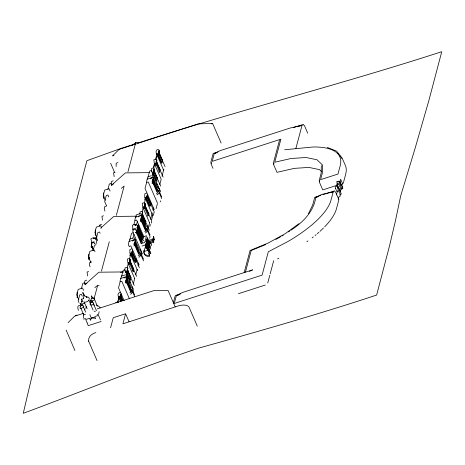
<?xml version="1.0" encoding="UTF-8"?>
<svg xmlns="http://www.w3.org/2000/svg" width="465" height="465" viewBox="0 0 465 465"><rect width="100%" height="100%" fill="white"/><g stroke="black" fill="none" stroke-linecap="round" stroke-linejoin="round"><path stroke-width="0.7" d="M321.327 165.54L321.181 173.108L319.182 180.623L319.618 181.635M147.62 230.768L146.434 231.803L146.225 232.599L145.278 232.907M99.452 226.17L99.766 224.984L101.608 224.357M87.873 322.89L87.885 322.919M94.383 242.951C92.773 241.079 90.117 244.637 91.948 246.386M94.337 242.945L94.662 243.956M83.45 314.654L83.369 318.002M146.184 244.7L146.58 243.863M66.117 330.051L74.9 350.529M91.954 243.346L91.384 242.561L91.373 240.452L90.931 239.434L91.181 238.504L93.866 237.638L94.308 238.655M77.411 295.885L77.045 297.257L77.3 297.844L77.934 297.641L78.783 299.594M103.904 196.579L103.544 197.951L103.794 198.538L104.427 198.334L105.276 200.287M91.192 245.822L91.146 247.124L92.657 246.642M91.756 243.893L91.71 245.195M91.774 245.212L91.413 246.56L91.686 247.188L92.221 247.014L93.616 250.211M89.1 257.79L88.734 259.162L88.989 259.743L89.617 259.54L91.035 262.801M95.558 233.575L95.191 234.941L95.447 235.528L96.081 235.325L96.929 237.278M81.41 288.684L82.834 283.348L84.485 282.819L85.333 284.772M107.909 189.377L109.327 184.041L110.978 183.512L111.827 185.465M93.099 250.583L94.517 245.253M96.319 238.51L97.917 232.512L99.568 231.977L100.138 233.279M95.639 245.235L97.295 239.022M84.688 309.969L85.014 308.748M94.122 298.6L97.662 285.341L99.109 285.394M101.457 271.101L109.281 241.794M116.337 215.342L124.155 186.035L121.348 188.331M127.956 171.794L135.774 142.488L140.837 142.674M85.833 319.455L89.559 318.252L90.489 320.17L90.506 319.571M99.19 311.724L98.504 314.305L97.15 314.741M101.015 321.164L100.911 321.559L88.245 325.645L85.787 319.629M129.194 241.428L129.816 239.091L133.193 237.999M134.856 220.323L135.431 217.231L140.023 215.748M135.693 217.184L136.321 214.847L139.698 213.755M129.962 239.295L131.56 233.296L133.211 232.762M133.885 224.572L134.955 220.567L136.605 220.038L143.964 236.958M133.333 229.995L132.763 229.204L132.752 227.1L132.31 226.083L132.554 225.153L135.245 224.281L135.687 225.304M120.028 281.563L120.604 278.471L125.195 276.989L125.242 277.75M120.865 278.425L121.487 276.088L124.864 275.001M146.522 182.257L147.097 179.165L153.218 177.456L152.317 175.386M147.359 179.118L147.98 176.781L151.357 175.694M121.586 276.326L123.19 270.322L124.841 269.793L133.339 289.335M148.085 177.02L149.684 171.015L151.334 170.486L160.599 191.795M132.868 238.266L133.978 234.122M136.373 225.147L137.291 221.695M132.356 241.137L132.572 240.335M138.861 216.893L139.07 216.091M110.565 327.79L113.251 317.729L125.585 313.747L122.905 323.809L179.955 305.395C182.89 305.092 186.686 304.395 188.906 306.853L197.288 326.134M117.314 302.61L117.848 300.617M118.203 299.286L118.732 297.292L118.505 296.763L119.087 296.577M129.822 255.744L130.351 253.751M144.696 199.979L145.231 197.985L144.999 197.456L145.58 197.27M153.508 166.952L154.217 164.29M155.426 159.762L156.49 155.769M124.027 278.14L124.242 277.338M150.52 178.833L150.736 178.031M117.901 302.424L119.319 297.106M125.823 272.711L126.178 271.386M127.241 267.398L128.485 262.748M129.34 259.546L130.938 253.559M142.121 211.633L143.359 206.983M144.394 203.118L145.812 197.799M152.322 173.404L152.677 172.079M153.741 168.092L154.979 163.442M156.013 159.571L157.432 154.252M138.355 226.484L138.483 225.757L138.698 226.246M138.617 225.891L136.82 232.616L136.286 232.791M138.942 225.444L138.564 226.746L137.867 226.972M142.145 213.476L142.284 212.958M153.764 169.928L153.898 169.411L154.055 169.772M158.007 154.008L158.147 153.496M127.241 269.392L127.352 268.979L127.98 270.427L127.381 270.996L130.223 277.524M131.49 253.477L131.601 253.065M142.121 213.633L142.232 213.22L142.86 214.661L142.261 215.237L145.097 221.764M146.365 197.718L146.475 197.3L147.103 198.747L146.504 199.316L147.05 198.95L149.887 205.431M153.735 170.085L153.845 169.673L154.473 171.12L153.874 171.69L156.717 178.217M141.709 215.87L141.215 217.719L141.808 215.435L140.285 215.702M127.427 269.595L127.672 268.764M129.235 262.865L129.346 262.463L129.845 264.26M131.81 253.163L131.671 253.681L130.874 253.721M141.662 216.225L141.831 215.214M142.302 213.836L142.546 212.999M144.272 206.448L143.714 207.437M153.921 170.289L154.165 169.458M158.803 151.985L158.972 150.974M121.098 293.624L120.214 296.937L118.709 297.42M126.951 271.694L127.834 268.381L127.375 267.323L125.102 267.764L124.818 269.944M131.833 253.39L132.717 250.077M141.825 215.934L142.709 212.621M146.708 197.631L147.591 194.318M153.444 172.387L154.328 169.074M158.327 154.084L159.21 150.77L158.751 149.713C156.211 148.771 155.676 151.776 156.362 153.514L163.808 170.643M130.374 259.447L129.41 263.062L128.718 263.283M145.249 203.687L144.29 207.297L143.592 207.524M156.868 160.14L155.909 163.756L155.211 163.976M130.084 260.627L130.183 259.807M144.958 204.867L145.057 204.048M156.577 161.32L156.676 160.501M129.851 261.894L129.619 262.766L128.108 263.248M130.223 260.493L130.305 259.29L128.875 258.557L127.323 259.063L127.904 262.957M144.725 206.129L144.493 207.001L142.982 207.489M145.097 204.728L145.179 203.525L143.749 202.798L142.197 203.298L142.784 207.198M156.345 162.587L156.112 163.453L154.601 163.942M156.717 161.186L156.798 159.983L155.368 159.251L153.816 159.757L154.397 163.651M134.838 244.288L134.931 243.939L135.704 245.723L135.199 246.206L135.658 245.898L139.169 253.931M141.744 218.527L141.837 218.178M142.11 217.463L142.22 217.05M125.201 277.024L126.98 276.681L127.131 277.035L125.998 282.778L125.562 282.918L125.986 281.325M126.904 279.57L127.021 279.128L127.212 279.575M126.602 280.936L126.096 281.418M130.398 279.913L130.746 278.593M145.272 224.147L145.621 222.834M150.154 205.844L150.509 204.53M159.361 171.509L159.698 170.26L159.338 169.434L160.245 169.144L159.751 171.01L158.838 171.306M161.774 162.302L162.122 160.983M135.594 261.01L136.123 259.028L135.21 259.325M133.252 270.316L133.751 268.45L132.845 268.741L133.199 269.566M148.132 214.557L148.631 212.685L147.719 212.982L148.079 213.807M162.413 162.57L161.454 163.436M136.013 261.969L136.541 259.993M148.986 213.511L148.492 215.382L147.579 215.673M139.93 256.046L139.721 256.843L138.773 257.151M133.275 283.882L134.74 278.401M135.67 274.914L137.181 269.252M138.082 265.87L138.64 263.783M148.155 228.117L149.614 222.642M150.544 219.155L152.212 212.894M152.956 210.11L153.514 208.024M159.768 184.576L161.186 179.263L154.682 164.302M162.035 176.09L163.854 169.26M141.093 254.948L141.633 252.908M147.597 230.704L148.137 228.67M149.846 226.443L150.387 224.421M151.689 219.544L152.805 215.365M133.304 289.91L132.758 292.177L131.961 292.874M151.265 223.13L151.77 221.23L148.486 213.668M153.345 215.318L154.235 212.005L147.236 195.91M145.824 246.049C143.551 250.652 142.581 257.18 149.66 256.355L149.248 255.407A11.439 5.568 -26.2 0 1 143.755 251.216L143.976 250.484L144.388 251.426L148.498 250.1A5.028 3.261 -30.7 0 0 150.468 253.32L150.956 253.105L150.428 253.472M156.118 208.605L157.362 203.937M148.701 239.934L148.986 238.87M149.689 238.028L150.05 236.668L147.312 230.361M160.367 201.874L160.652 200.81M149.399 255.291L148.788 253.355L149.457 255.076M150.195 252.315L149.463 250.827L150.823 245.758L151.671 245.072L150.951 243.41M150.253 252.1L149.585 250.379M153.154 241.219L152.543 239.277L153.212 241.004M153.95 238.237L153.34 236.301L154.008 238.022M153.566 241.701L154.217 239.277L153.805 238.33A11.439 2.377 -21.1 0 0 148.759 240.882M211.215 123.888L212.592 123.446L198.166 123.882L119.092 149.405L112.588 155.885L114.012 155.264M173.224 303.215L175.107 296.159M211.209 163.139L211.023 163.837L212.987 168.365M211.406 162.767L211.255 163.325L210.819 162.314L213.173 153.485L217.98 151.933M249.467 271.403L252.629 269.845L182.245 292.566L176.34 295.757L174.282 303.471L262.086 275.129L268.317 251.774L287.835 241.573A86.949 30.591 -23.5 0 0 331.039 200.02L333.231 191.836L321.664 194.457L315.811 197.462C313.55 211.912 302.634 222.665 290.811 230.274M295.827 148.661L302.058 125.306L290.491 127.927L220.108 150.648L214.255 153.648L212.197 161.361L280.895 139.186L274.739 162.25L291.084 158.484L306.11 157.519L316.95 159.762L322.565 165.005L322.425 172.678L320.559 179.664L337.979 174.044L340.159 165.86A86.949 30.591 -23.5 0 0 313.079 146.992L284.673 149.747M244.142 272.728L250.077 250.472L268.107 243.067L285.039 233.808L298.937 223.694M279.512 140.145L273.391 163.099L273.827 164.104M273.972 163.203L273.6 164.593L276.977 172.346L294.275 168.365L308.905 167.417L319.467 169.609L321.454 171.463M245.41 272.188L251.187 250.525L265.771 244.538M267.747 282.964L269.805 275.257M270.171 273.873L273.676 260.743M319.757 180.751L319.385 182.146L322.757 189.9L337.061 185.285M336.782 191.609L335.498 188.191M337.189 181.85L336.962 182.699L337.776 184.576M337.666 186.977L337.439 187.825L340.432 194.713L340.589 194.411M339.206 181.199L338.979 182.048L341.973 188.935L340.979 189.261L340.322 191.725L336.951 183.966A11.596 2.918 72.1 0 0 338.532 183.629L340.979 189.261M336.439 194.957L337.142 192.318M337.328 191.638L337.567 190.731L338.101 191.964M339.932 181.862L340.636 179.223L342.507 183.524L341.978 185.506M338.311 199.258L339.014 196.619L340.171 196.247L340.351 195.567M341.973 188.935L342.054 188.651C343.786 188.075 341.833 188.441 342.478 188.127M342.6 187.128L342.781 186.453M90.396 319.967C90.524 318.06 92.727 316.991 94.383 317.775M159.914 172.091L159.088 172.532M159.873 190.499L159.914 190.15M308.475 213.708L312.724 204.809L314.729 197.3L320.902 195.306M92.041 297.048L91.192 299.291M97.348 306.29L94.622 299.512M82.503 299.315L83.671 298.117M141.087 255.175L140.116 255.965M90.582 319.368L92.122 318.054L94.279 318.17M83.096 298.774L83.845 296.984L83.874 294.845M81.451 302.215L81.759 300.216M80.323 306.481L80.631 304.47M90.379 303.197L90.995 302.663M159.199 192.963L158.1 193.742L157.885 194.539L156.938 194.841M83.77 294.961L84.165 294.961L83.857 294.92M84.56 302.965L82.985 303.947L81.41 303.877M147.655 196.625L147.143 196.928L147.632 196.771M142.069 217.388L145.004 223.735M68.088 322.681L74.592 316.2L83.531 313.317M152.753 240.696L154.217 239.277L148.783 242.073M130.851 280.732L130.078 281.046M100.585 228.193L113.745 216.446L136.623 216.196M81.422 302.145L82.078 301.68M91.454 298.943L92.459 298.309M132.403 145.243L135.774 142.488M94.854 287.637L97.098 285.801M80.625 306.139C77.359 311.806 88.617 304.982 81.288 305.772M288.544 231.93L289.678 231.099M150.294 243.375L153.921 242.003L153.444 242.16M113.466 183.925L111.681 185.117L125.364 172.899L149.666 172.631M86.972 283.231L85.182 284.423L98.871 272.205L123.173 271.938M133.205 271.641L133.513 270.863M129.607 264.318L129.898 264.062L132.641 270.334M275.826 239.399L280.767 236.697M281.999 236.017L283.237 235.342M85.45 314.328L84.107 314.764M95.494 311.085L94.151 311.521M85.583 307.946L86.002 307.754M155.984 165.063L156.391 164.703L159.14 171.027M132.513 252.588L132.752 252.536M120.894 296.135L121.138 296.077M131.787 292.962L131.392 293.845L130.444 294.147M91.343 302.494C94.046 300.931 94.424 305.121 91.588 305.005C88.501 305.127 91.221 302.616 90.692 301.186M95.877 332.533C91.971 333.62 87.885 336.695 88.658 341.298M153.874 171.69L154.421 171.277L157.257 177.804M142.261 215.237L142.802 214.871L145.638 221.346M127.381 270.996L127.922 270.584L130.764 277.111M94.965 318.728L95.348 318.601M152.997 241.364L149.899 242.422L148.085 249.159A5.028 3.261 -30.7 0 0 150.056 252.379M117.93 162.535L116.145 163.32L116.151 166.493M157.199 153.723L156.618 153.909L156.845 154.444M156.821 154.566L158.379 154.066M157.182 154.549L158.234 154.206M115.111 172.248L113.559 172.748L114.146 176.648M161.704 160.018L162.616 159.722L162.087 161.704L161.181 161.994M155.054 163.622L156.019 163.308M155.729 163.558L155.333 163.889M154.95 163.924L155.973 163.593L156.071 162.773M155.862 165.11L156.443 164.552L155.915 163.337M153.125 172.317L152.41 172.544L152.567 172.91L153.281 172.678L153.45 171.666M152.456 172.707L153.491 172.37M152.293 172.852L153.345 172.509M293.555 127.544L303.436 124.353L303.877 125.364L304.343 125.387L307.72 133.147M214.255 153.648L216.318 152.979M297.524 126.771L302.058 125.306M152.863 179.618L152.578 181.571L152.915 181.879L152.491 183.472L152.055 183.611M156.821 178.322L157.734 178.031L157.205 180.007L156.292 180.298M152.88 179.659L153.473 177.368L151.95 177.636M153.398 180.263L152.793 180.455L152.985 180.902L153.59 180.711L153.735 179.153M152.723 180.78L153.619 180.496M152.02 181.088L153.334 180.664L153.508 181.065L153.188 182.222L152.584 182.419M151.991 182.245L153.206 181.553M153.002 181.978L152.59 182.111L156.879 191.975M152.322 182.297L153.212 182.013M106.311 206.082C103.439 206.018 104.253 209.523 104.991 211.093M146.522 193.103L144.737 193.888L144.743 197.061L152.764 215.51M156.35 193.492L157.298 193.184L157.513 192.388A1.5 0.529 -23.5 0 0 158.67 191.284L159.21 189.249A1.825 0.645 -23.5 0 0 158.513 188.633L158.757 187.709L157.809 188.017L153.374 177.81L152.479 182.018M145.673 197.788L146.388 197.555M145.202 198.113L146.76 197.608M103.497 215.789L101.94 216.295L102.527 220.195M144.243 204.984L144.72 204.833M150.09 203.565L150.997 203.269L150.474 205.245L149.561 205.542L149.98 206.501M143.435 207.169L144.406 206.855M143.33 207.471L144.353 207.14L144.452 206.321M141.203 217.684L140.912 219.637L141.255 219.939L140.831 221.532L140.389 221.671M147.475 216.074L148.225 215.772L148.352 215.039M141.064 218.846L141.953 218.556M140.354 219.155L141.668 218.73L141.842 219.125L141.523 220.288L140.918 220.48M141.325 218.969L141.93 218.771L142.075 217.213M140.657 220.364L141.546 220.073M93.546 238.249L95.761 237.644L97.266 240.713M134.926 224.891L136.937 224.24M145.208 221.869L146.115 221.573L145.586 223.555L144.679 223.845M93.511 238.754L94.93 238.487M134.885 225.397L136.233 224.961M137.245 225.496L138.756 225.008M137.704 226.641L138.709 226.316M137.576 226.85L138.599 226.519M136.727 227.501L138.239 227.013L138.425 227.449L138.047 228.751L137.349 228.978M91.384 242.561L94.075 241.695M132.763 229.204L135.449 228.338M137.187 228.646L138.192 228.321L137.971 227.763L137.838 228.484L137.367 228.641L142.028 239.359M137.059 228.85L138.082 228.524M136.693 229.385L137.704 229.059L137.89 229.495L137.657 230.367L136.652 230.692M137.303 230.535L136.826 230.687L141.494 241.411M136.524 230.896L137.547 230.57M136.815 231.024L137.512 230.797L137.617 229.681M136.233 231.285L137.239 230.96L137.431 231.39L137.053 232.698L136.355 232.924L136.14 232.436M137.198 232.262L135.687 232.75L135.501 232.32M92.547 246.839L91.419 246.938M136.065 232.796L137.088 232.465L137.158 231.582M144.685 231.553L145.632 231.25L145.847 230.454A1.5 0.529 -23.5 0 0 147.01 229.35L147.55 227.315A1.825 0.645 -23.5 0 0 146.847 226.699L147.097 225.775L146.15 226.077L141.593 215.609M134.972 241.881L135.205 240.114L139.645 250.321L140.593 250.019L140.349 250.943A1.825 0.645 -23.5 0 1 141.046 251.559L140.506 253.594A1.5 0.529 -23.5 0 1 139.343 254.698L139.134 255.494L138.186 255.797M135.234 242.567L134.623 242.765L134.821 243.212L135.425 243.015L135.571 241.457M133.856 243.398L135.449 242.8M146.423 239.847L146.8 239.725M133.821 244.555L135.036 243.863M134.158 244.602L135.048 244.317M129.462 246.305L130.845 245.863L139.151 264.969M134.414 244.724L135.024 244.532L135.17 242.974M145.905 241.783L146.283 241.661M133.891 245.915L134.327 245.776L135.46 240.033L135.309 239.678L133.786 239.946M141.017 243.666L144.731 242.468L146.527 235.743L142.807 236.941L138.361 226.705M336.584 181.832L338.601 181.181M339.13 181.484L339.607 181.327L339.055 181.763M91.436 261.842C88.559 261.778 89.373 265.283 90.117 266.858M131.647 248.862L129.857 249.647L129.869 252.821L137.599 270.613M142.046 246.031L145.76 244.834L146.818 242.166L146.44 241.073M342.507 183.524L343.263 183.28L345.64 174.358A88.565 31.161 -23.5 0 0 345.664 166.156L342.287 158.402L336.602 151.131L327.238 147.405M145.283 248.066L149.393 246.741M337.288 186.105L335.271 186.761L335.422 188.476M130.124 253.216L130.706 253.03M130.799 253.547L131.514 253.315M130.328 253.873L131.88 253.373M130.682 253.855L131.74 253.512M337.59 187.256L338.067 187.104L337.514 187.54M322.954 194.643L334.608 190.882L335.05 191.894L335.515 191.917L338.886 199.677L336.509 208.599A88.565 31.161 -23.5 0 1 324.605 226.874M315.811 197.462L317.822 196.811M330.551 192.702L333.231 191.836M88.617 271.554L87.065 272.054L87.647 275.954M129.369 260.749L129.84 260.592M129.526 262.62L128.555 262.928L129.258 262.708M340.508 194.428L341.333 194.004L338.34 187.11M339.438 195.033L340.432 194.713M128.456 263.231L129.479 262.899L129.578 262.08M134.96 262.742L135.78 262.359L135.646 261.562M125.916 271.851L126.631 271.624M125.963 272.013L126.997 271.676M125.8 272.159L126.852 271.822M126.073 272.217L126.788 271.984L126.957 270.973M132.223 270.334L132.699 270.182M132.705 271.438L133.612 271.142M125.928 278.884L127.241 278.459L127.416 278.855L127.096 280.017L126.492 280.209M130.328 277.628L131.24 277.338L130.712 279.314L129.799 279.605M125.527 280.395L127.119 279.802M126.085 281.726L126.695 281.528L126.84 279.971M79.817 305.389C76.946 305.325 77.76 308.83 78.498 310.399M120.028 292.409C115.367 293.113 120.069 299.791 120.54 301.634M129.857 292.799L130.805 292.491L131.014 291.695A1.5 0.529 -23.5 0 0 132.176 290.596L132.717 288.562A1.825 0.645 -23.5 0 0 132.019 287.94L132.263 287.015L131.316 287.324L126.881 277.117L125.841 281M119.18 297.094L119.894 296.862M119.069 297.397L120.121 297.059M75.446 315.601L76.998 315.101M115.704 302.605L117.256 302.105L118.209 302.593M97.284 308.876L153.665 290.677L168.045 290.416L175.177 306.813M83.572 319.124L85.607 318.467M175.258 295.601L180.757 293.822M176.34 295.757L179.089 294.874M238.452 293.706L265.306 285.033M134.443 144.144L121.47 148.248L86.868 160.716L42.606 331.231L23.25 413.309C81.799 391.635 139.558 367.827 198.811 348.082C258.389 331.44 317.903 314.491 376.638 295.048L389.432 246.218L395.355 221.235L400.731 195.724L415.03 148.585L428.852 100.585L441.75 51.691C341.13 84.38 238.464 110.321 137.861 143.063M147.184 238.359L149.823 243.759M92.82 298.17C96.842 297.245 93.372 302.709 91.216 300.396M93.994 305.174L94.796 304.976M94.366 238.615L94.755 238.696M140.035 215.783L141.558 215.516L140.657 213.447M133.531 240.027L135.053 239.76L134.153 237.691M113.228 180.815L111.257 181.623L111.269 184.797M86.734 280.122L84.764 280.93L84.77 284.103M147.132 238.836L149.428 243.666M83.886 294.915L85.322 296.35L86.722 296.99L86.345 296.868M86.321 296.978L88.687 297.269L89.501 299.187M135.251 216.487L136.658 216.353M120.371 272.263L123.184 271.996M147.167 240.306L149.643 245.747M146.719 240.678L148.934 245.514M87.176 297.019L86.49 296.914M93.616 298.1L91.919 296.949M92.5 302.285L90.809 301.134M82.445 305.569L80.741 304.418M95.761 239.818L95.011 238.185M135.995 230.588L135.6 229.14L132.897 230.012L132.932 232.029L142.476 254.076M146.266 242.608L148.416 247.444M93.221 303.581L96.505 310.667M96.47 305.052L98.876 306.33L100.225 307.859M83.043 301.965L82.241 300.407M337.916 153.252L338.793 154.368M339.671 155.484L341.856 158.269L341.42 157.257M339.88 181.338L342.874 188.255M339.479 181.205L341.386 185.587M212.592 123.446L221.137 143.092M159.111 150.457L159.251 150.782M158.78 151.108L158.943 151.468M158.815 151.555L159.361 152.811L158.757 153.386L159.303 152.968L162.14 159.501M158.85 152.369L161.959 159.512M162.523 160.814L165.069 166.662M158.21 152.125L161.599 159.914M158.333 153.363L158.164 154.374L157.368 154.415M161.506 161.884L158.664 155.356L158.123 155.769L158.722 155.2L158.094 153.758L157.495 154.328L160.96 162.302M156.496 160.628L156.647 160.977M156.443 160.884L157.054 162.285L156.467 162.837L156.996 162.483L159.745 168.754M156.74 162.384L163.134 177.095M155.938 161.622L159.216 169.161M154.368 169.086L153.642 167.888L151.753 168.347L151.311 170.638M153.688 170.021L157.077 177.822M157.926 179.769L160.704 186.169M153.59 171.149L153.735 171.475M153.264 171.8L153.421 172.16M153.212 172.062L153.839 173.503L153.241 174.079L153.781 173.66L156.618 180.193M156.589 180.304L157.083 181.437M152.613 172.631L156.077 180.606M152.334 173.794L152.909 175.113M156.345 183.018L157.205 184.994M157.78 186.314L158.641 188.29M159.222 191.26L161.686 196.928M161.715 198.607L159.257 192.638M158.147 191.045L154.229 182.03L153.77 182.385L154.275 181.902L153.502 180.112L152.991 180.6L157.28 190.458M157.716 190.202L158.327 191.609M153.194 181.862L153.874 183.413L153.363 183.896L153.822 183.547L157.333 191.627M157.536 203.269L148.271 181.96L146.62 182.489L145.022 188.494L154.287 209.802M147.684 196.515L151.015 204.181M146.597 195.672L149.98 203.461M146.719 196.91L146.551 197.916L145.748 197.962M145.876 197.875L149.346 205.844M144.877 204.176L145.028 204.524M144.824 204.431L145.435 205.826L144.853 206.384L145.376 205.978L148.126 212.302M144.842 205.286L147.922 212.377M144.324 205.164L147.603 212.703M144.22 206.704L144.83 208.099L144.243 208.651L144.772 208.25L147.521 214.574M143.063 207.849L149.567 222.811M142.749 212.633L142.023 211.43L140.134 211.895L139.698 214.179M142.069 213.569L145.458 221.363M146.306 223.316L149.346 230.309M141.976 214.696L142.116 215.016M141.645 215.342L141.802 215.708M147.556 229.321L150.021 234.988M141.935 218.411L142.616 219.962L142.104 220.445L142.563 220.096L146.69 229.576M146.051 228.269L146.661 229.675M141.604 219.294L145.621 228.524M146.08 230.623L142.162 221.613L141.703 221.962L142.209 221.48L141.43 219.695L140.924 220.178L145.214 230.036M150.584 243.526L149.887 241.922L150.462 243.974M147.143 237.156L147.556 238.109L146.957 240.353L146.58 239.26M146.678 239.155L148.498 243.352M147.242 240.818L148.806 244.416M148.986 245.793L150.119 248.403M147.155 241.835L147.934 243.631M146.184 241.01L149.131 247.671M146.725 242.747L148.55 246.944M149.056 249.263L148.352 247.659L148.934 249.717M147.364 246.031L148.149 247.828M138.465 226.077L139.308 228.019L138.727 228.577L139.25 228.176L143.069 236.952M145.929 243.538L148.015 248.333M143.04 237.063L143.708 238.592M145.772 243.759L148.306 249.438M110.618 163.256L114.634 172.492M145.824 244.549L147.911 249.345M137.46 225.531L137.646 225.961M137.878 226.635L142.546 237.359M145.557 244.933L146.335 246.729M146.859 247.926L147.643 249.728M137.948 228.083L138.791 230.024L138.21 230.582L138.733 230.175L143.22 240.486M145.161 244.834L147.51 250.228M142.523 239.068L143.191 240.597M137.431 229.809L137.646 230.297M137.413 230.129L138.256 232.07L137.675 232.628L138.198 232.227L142.656 242.643M136.972 231.71L137.187 232.198M136.954 232.029L137.797 233.971L137.216 234.523L137.739 234.122L141.558 242.904M136.367 232.581L141.029 243.305M141.052 253.565L143.522 259.232M140.808 254.605L143.551 260.911M140.163 253.919L136.065 244.34L135.606 244.689L136.111 244.206L135.332 242.422L134.827 242.904L139.116 252.768M134.153 243.962L134.315 244.323M134.426 244.421L138.709 254.279M110.077 191.121L109.025 188.697L104.689 190.098L103.23 195.573L104.172 197.747M132.316 250.862L132.862 252.117M108.769 196.939L107.921 194.986L106.27 195.515L104.666 201.519L106.572 205.902M135.646 258.807L136.14 259.941M135.617 258.918L136.111 260.051M132.356 251.675L139.355 267.77M131.717 251.437L135.106 259.22M131.984 252.152L132.124 252.478M129.206 246.526L128.357 244.567L128.933 241.475L133.525 239.992L133.571 240.748M131.682 253.251L132.229 254.506L131.63 255.076L132.17 254.663L135.007 261.191M131.002 253.634L134.466 261.609M129.997 259.935L130.154 260.284M129.95 260.191L130.555 261.592L129.973 262.144L130.502 261.743L133.252 268.061M129.962 261.051L133.048 268.136M133.606 269.427L136.64 276.402M129.444 260.929L132.723 268.468M128.189 263.608L134.693 278.57M127.736 268.072L127.875 268.392M127.189 269.328L130.584 277.128M131.426 279.076L134.211 285.475M127.096 270.456L127.236 270.781M126.771 271.107L126.928 271.467M126.718 271.368L127.346 272.81L126.747 273.385L127.288 272.967L130.124 279.5M126.12 271.938L129.584 279.913M126.131 273.763L126.986 275.739M129.566 281.668L130.142 282.987M125.823 274.693L126.724 276.762M132.728 290.567L134.641 294.973M132.478 291.607L134.67 296.641M127.108 279.651L127.782 281.209L127.276 281.691L127.736 281.337L131.857 290.823M131.223 289.509L131.833 290.916M126.776 280.535L130.787 289.765M126.701 281.168L127.375 282.72L126.869 283.202L127.329 282.854L131.246 291.869M130.816 291.026L131.223 291.962M126.195 281.651L130.38 291.282M101.73 228.112L100.678 225.694L96.342 227.094L94.883 232.564L95.825 234.738L95.761 233.337M129.421 298.844L121.778 281.267L120.127 281.796L118.529 287.8L124.19 300.82M120.702 294.409L121.249 295.664M121.022 295.868L122.998 300.419M120.104 294.979L122.632 300.809M120.365 295.699L120.505 296.019M120.22 296.217L120.051 297.222L119.255 297.269M120.063 296.798L120.499 298.466C119.639 298.088 122.051 299.007 121.691 300.82M119.383 297.182L121.144 301.233M125.876 314.41L129.049 321.71M95.005 251.728L94.215 249.908L89.879 251.309L88.42 256.785L89.361 258.953L89.303 257.552M93.546 250.629C92.471 249.833 93.262 248.217 92.675 248.903L91.832 246.962M91.605 246.81L91.814 247.299M91.803 296.478L91.204 295.827L91.524 296.565M100.452 319.874L98.493 315.363L94.744 316.578L95.406 318.386M91.942 300.663L92.762 302.552M90.57 300.646L90.251 299.908L90.535 300.768M88.786 299.902L90.181 303.116M93.064 310.062L90.809 304.749M83.584 290.427L82.532 288.004L78.196 289.404L76.737 294.88L77.678 297.054M83.683 293.903L83.066 292.485L82.532 292.659L83.148 294.072M82.276 296.246L81.422 294.293L79.771 294.822L78.172 300.826L78.934 302.575M89.844 314.648L91.518 318.508M86.205 306.551L86.752 307.813M81.637 299.669L81.317 298.931L81.596 299.797M83.45 306.981L85.694 312.149M81.875 303.912L82.439 305.203M80.631 303.947L80.032 303.296L80.352 304.034M83.781 315.061L80.765 307.993M88.542 341.025L97.046 360.584M146.957 239.138L147.335 240.231L146.44 242.288L146.062 241.196M151.381 171.207L151.48 171.818M124.887 270.514L124.98 271.124M151.689 177.682L151.735 178.438M103.643 192.94L103.858 197.846M95.296 229.931L95.511 234.842M88.832 254.146L89.047 259.057M77.149 292.247L77.364 297.152M87.141 308.748L84.078 301.93A2.563 0.901 -23.5 0 0 86.455 301.878A2.563 0.901 -23.5 0 0 88.792 300.152M323.524 227.966A88.565 31.161 -23.5 0 1 319.943 231.343M318.909 232.268A88.565 31.161 -23.5 0 1 317.299 233.663M316.188 234.593A88.565 31.161 -23.5 0 1 315.055 235.523M313.311 236.918A88.565 31.161 -23.5 0 1 312.12 237.842M307.975 240.917A88.565 31.161 -23.5 0 1 306.877 241.701M278.831 258.255A88.565 31.161 -23.5 0 1 277.547 258.889M336.951 183.966A11.596 2.918 72.1 0 1 337.259 186.541"/></g></svg>
